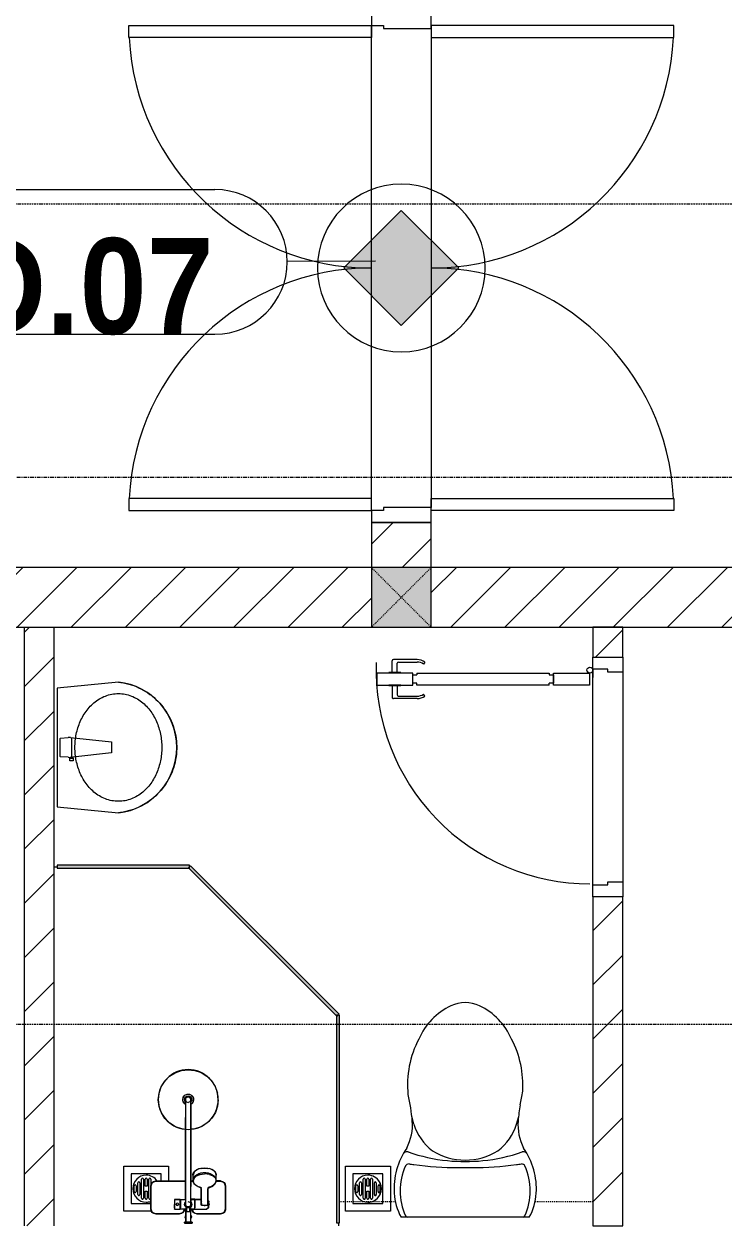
# Model space of a CAD drawing. Header units: millimetres. Extents: x 1591 to 240306, y -15958 to 82755.
# Drawn here: x 114054 to 116392, y 31337 to 35352 of the extents above; entities that cross this region are included whole.
import ezdxf

# ---------------------------------------------------------------- set-up
doc = ezdxf.new("R2010")
doc.units = ezdxf.units.MM
for name, pattern in [('Dash', [6, 3, -3]), ('Dash 1_8_', [6.35, 3.175, -3.175]), ('Dash Dot 3_16_', [7.9375, 4.7625, -1.5875, 0, -1.5875]), ('Grid Line', [22.225, 12.7, -3.175, 3.175, -3.175])]:
    doc.linetypes.add(name, pattern=pattern)
for name, color, linetype, lineweight in [('0-1', 7, 'Continuous', 5), ('A-ANNO-NOTE', 131, 'Continuous', 9), ('A-AREA', 32, 'Dash 1_8_', 9), ('A-DETL-GENF-1', 9, 'Continuous', 9), ('A-DETL-GENF-2', 1, 'Continuous', 9), ('A-DOOR-1', 254, 'Continuous', 9), ('A-DOOR-2', 9, 'Continuous', 9), ('A-DOOR-3', 1, 'Continuous', 9), ('A-DOOR-FRAM-1', 1, 'Continuous', 9), ('A-DOOR-IDEN', 31, 'Continuous', 9), ('A-FLOR-2', 9, 'Continuous', 9), ('A-GLAZ-CURT', 52, 'Continuous', 9), ('A-GLAZ-CURT-1', 254, 'Continuous', 9), ('A-GLAZ-CURT-2', 9, 'Continuous', 9), ('A-WALL', 113, 'Continuous', 9), ('A-WALL-1', 253, 'Continuous', 18), ('A-WALL-2', 9, 'Continuous', 9), ('A-WALL-3', 113, 'Continuous', 18), ('A-WALL-PATT-1', 10, 'Continuous', 9), ('A-WALL-PATT-2', 111, 'Continuous', 9), ('G-ANNO-SYMB-1', 111, 'Dash Dot 3_16_', 18), ('M-EQPM-1', 254, 'Continuous', 9), ('P-SANR-FIXT', 6, 'Continuous', 9), ('P-SANR-FIXT-1', 254, 'Continuous', 9), ('S-COLS', 52, 'Continuous', 9), ('S-COLS-5', 52, 'Continuous', 18), ('S-COLS-HDLN', 52, 'Dash', 9), ('S-GRID-1', 1, 'Grid Line', 9)]:
    doc.layers.add(name, color=color, linetype=linetype, lineweight=lineweight)
doc.styles.add('Arial_B_3', font='arialbd_0.ttf', dxfattribs={"width": 0.9, "height": 320})
pattern_1 = [(45, (0, 0), (-90.50967, 90.50967), [])]
pattern_2 = [(45, (11001.35, 0), (-90.50967, 90.50967), [])]

# ---------------------------------------------------------------- blocks, each defined once
blk = doc.blocks.new('DOOR_CW_01 CANH MO-PANEL KINH - DIG_02-800x2200-CỬA NHÔM KÍNH-V108-TKCS_MB TẦNG 3-4')
at = {"layer": 'A-DETL-GENF-1'}
for p, q in [((-347, -182), (-347, -62)), ((-347, -62), (-307, -62)), ((-307, -62), (-307, -182)), ((-307, -182), (-347, -182)), ((-347, -196), (-341, -196)), ((-347, -638), (-347, -196)), ((-341, -196), (-341, -182)), ((-341, -182), (-313, -182)), ((-313, -182), (-313, -196)), ((-307, -196), (-313, -196)), ((-307, -196), (-307, -638)), ((-392, -637), (-392, -716.5)), ((-384, -699.5), (-384, -637)), ((-383.9, -611.2), (-377.3, -615.8)), ((-347, -638), (-341, -638)), ((-341, -652), (-341, -638)), ((-307, -638), (-313, -638)), ((-313, -638), (-313, -652)), ((-270.1, -611.2), (-276.7, -615.8)), ((-270, -699.5), (-270, -637)), ((-262, -637), (-262, -716.5)), ((-307, -652), (-347, -652)), ((-347, -652), (-347, -772)), ((-313, -652), (-341, -652)), ((-307, -772), (-307, -652)), ((-349, -720.5), (-388, -720.5)), ((-349, -703.5), (-380, -703.5)), ((-349, -692.2), (-349, -731.8)), ((-347, -692.2), (-349, -692.2)), ((-347, -692.2), (-347, -731.8)), ((-307, -692.2), (-307, -731.8)), ((-307, -692.2), (-305, -692.2)), ((-305, -692.2), (-305, -731.8)), ((-305, -703.5), (-274, -703.5)), ((-305, -720.5), (-266, -720.5)), ((-349, -731.8), (-347, -731.8)), ((-305, -731.8), (-307, -731.8)), ((-347, -772), (-307, -772))]:
    blk.add_line(p, q, dxfattribs=at)
blk.add_circle((-357, -60), 10, dxfattribs=at)
for centre, radius, start, end in [((-357, -60), 714, 268, 0), ((-347, -637), 45, 145, 180), ((-347, -637), 37, 145, 180), ((-307, -637), 37, 0, 35), ((-307, -637), 45, 360, 35), ((-388, -716.5), 4, 180, 270), ((-380, -699.5), 4, 180, 270), ((-274, -699.5), 4, 270, 0), ((-266, -716.5), 4, 270, 0)]:
    blk.add_arc(centre, radius, start, end, dxfattribs=at)
at = {"layer": 'A-DOOR-2'}
for p, q in [((-400, -50), (-400, 50)), ((-400, 50), (-350, 50)), ((-350, 50), (-350, 0)), ((350, 0), (350, 50)), ((350, 50), (400, 50)), ((400, 50), (400, -50)), ((-360, 0), (-360, -50)), ((-350, 0), (-360, 0)), ((360, 0), (350, 0)), ((360, -50), (360, 0)), ((-360, -50), (-400, -50)), ((-357, -50), (-332, -50)), ((400, -50), (360, -50))]:
    blk.add_line(p, q, dxfattribs=at)
blk = doc.blocks.new('TOILET - TOILET-400871-TKCS_MB TẦNG 3-4')
at = {"layer": 'P-SANR-FIXT-1'}
for p, q in [((-171.7, 330.3), (-178.6, 355.5)), ((171.7, 330.3), (178.6, 355.5)), ((214.2, 19), (-214.2, 19)), ((194, 19.9), (-194, 19.9))]:
    blk.add_line(p, q, dxfattribs=at)
for centre, radius, start, end in [((45.1, 528.6), 217.6, 115.2282, 156.7784), ((0, 624.4), 111.7, 64.7718, 115.2282), ((-45.1, 528.6), 217.6, 23.2216, 64.7718), ((137.1, 461.2), 329.8, 152.3122, 185.6513), ((-137.1, 461.2), 329.8, 356.3165, 27.6878), ((-719.2, 297.5), 544.3, 4.5441, 13.9464), ((-1948.3, 805.1), 2171.2, 349.1051, 350.319), ((719.2, 297.5), 544.3, 169.7121, 175.4559), ((-343.5, 327.4), 167.3, 332.62, 4.5441), ((-0.4, 384), 179.5, 197.4036, 232.5964), ((0.4, 384), 179.5, 307.4036, 342.5964), ((343.5, 327.4), 167.3, 175.4559, 207.38), ((-4, 115.7), 233.6, 144.7853, 164.7039), ((0, 416), 206.1, 237.9268, 270), ((0, 416), 206.1, 270, 302.0732), ((4, 115.7), 233.6, 15.2961, 35.2147), ((-195, 224.1), 13.8, 71.0073, 129.3276), ((0.6, 792.1), 586.9, 251.0073, 264.1678), ((0, 786.7), 581.5, 264.1678, 275.8322), ((-0.6, 792.1), 586.9, 275.8322, 288.9927), ((195, 224.1), 13.8, 50.6724, 108.9927), ((1.9, 114.1), 239.7, 164.7039, 183.5487), ((-9.8, 107.2), 207.3, 156.2862, 203.7138), ((-189.1, 185.5), 11.7, 82.4212, 154.5895), ((178.9, 2951.3), 2778.4, 262.4212, 262.7649), ((-14.3, 1400.4), 1215.6, 262.593, 269.6026), ((0, 3462.8), 3278, 269.6026, 270.3974), ((14.3, 1400.4), 1215.6, 270.3974, 277.407), ((-178.9, 2951.3), 2778.4, 277.2351, 277.5788), ((189.1, 185.5), 11.7, 25.4105, 97.5788), ((9.8, 107.2), 207.3, 336.2862, 23.7138), ((-1.9, 114.1), 239.7, 356.4513, 15.2961), ((-46.1, 111.1), 191.6, 183.5487, 208.7191), ((46.1, 111.1), 191.6, 331.2809, 356.4513), ((-193.7, 26.4), 6.48, 203.7138, 267.6832), ((193.7, 26.4), 6.48, 272.3168, 336.2862)]:
    blk.add_arc(centre, radius, start, end, dxfattribs=at)
blk = doc.blocks.new('bonruatreo - Chậu rửa-V112-TKCS_MB TẦNG 3-4')
at = {"layer": 'P-SANR-FIXT-1'}
for p, q in [((198.4, 0), (-198.4, 0)), ((165, 0), (-165, 0)), ((218.6, -205), (198.4, 0)), ((-198.4, 0), (-218.6, -205)), ((-33, -37.3), (-31.4, -12.2)), ((-30.2, -11), (30.2, -11)), ((31.4, -12.2), (33, -37.3)), ((-44.7, -42.8), (-35.6, -42.8)), ((-44.7, -54.2), (-44.7, -42.8)), ((-35.6, -54.2), (-44.7, -54.2)), ((-35.6, -42.8), (-35.6, -44.2)), ((-35.6, -44.2), (-33.1, -44.2)), ((-35.6, -44.2), (-35.6, -52.9)), ((-35.6, -52.9), (-35.6, -54.2)), ((-32.2, -52.9), (-35.6, -52.9)), ((-32.2, -52.9), (-33.1, -44.2)), ((32.7, -48.5), (-32.7, -48.5)), ((-18.5, -182.5), (-32.2, -52.9)), ((33, -45.4), (18.5, -182.5)), ((18.5, -182.5), (-18.5, -182.5))]:
    blk.add_line(p, q, dxfattribs=at)
at = {"layer": 'P-SANR-FIXT-1', "flags": 128}
blk.add_lwpolyline([(218.6, -205), (217.4, -213.7), (215.9, -222.4), (214, -231), (211.8, -239.5), (209.3, -247.9), (206.4, -256.2), (203.2, -264.4), (199.6, -272.5), (195.8, -280.4), (191.6, -288.1), (187.1, -295.7), (182.3, -303.1), (177.3, -310.3), (171.9, -317.3), (166.3, -324.1), (160.4, -330.6), (154.2, -336.9), (147.8, -342.9), (141.2, -348.7), (134.3, -354.2), (127.3, -359.4), (120, -364.4), (112.5, -369), (104.9, -373.4), (97.1, -377.4), (89.1, -381.2), (81, -384.6), (72.7, -387.6), (64.4, -390.4), (55.9, -392.8), (47.3, -394.8), (38.7, -396.6), (30, -397.9), (21.3, -399), (12.5, -399.6), (3.7, -400), (-5.1, -399.9), (-13.9, -399.6), (-22.6, -398.8), (-31.4, -397.8), (-40.1, -396.3), (-48.7, -394.5), (-57.2, -392.4), (-65.7, -390), (-74, -387.2), (-82.2, -384.1), (-90.3, -380.6), (-98.3, -376.8), (-106.1, -372.7), (-113.7, -368.3), (-121.1, -363.6), (-128.4, -358.7), (-135.4, -353.4), (-142.2, -347.8), (-148.8, -342), (-155.2, -335.9), (-161.3, -329.6), (-167.2, -323), (-172.8, -316.2), (-178.1, -309.2), (-183.1, -302), (-187.8, -294.6), (-192.2, -287), (-196.4, -279.2), (-200.2, -271.3), (-203.7, -263.2), (-206.8, -255), (-209.7, -246.6), (-212.2, -238.2), (-214.3, -229.7), (-216.1, -221.1), (-217.6, -212.4), (-218.6, -205)], dxfattribs=at)
at = {"layer": 'P-SANR-FIXT-1'}
for centre, radius, start, end in [((5.5, -41.4), 38.7, 173.966, 184.1457), ((-30.1, -12.3), 1.3, 91.2278, 176.4003), ((30.1, -12.3), 1.3, 3.5997, 88.7722), ((-5.5, -41.4), 38.7, 353.966, 6.034), ((0, -180), 220, 186.525, 353.475)]:
    blk.add_arc(centre, radius, start, end, dxfattribs=at)
for points in [[(-180, -205), (-180, -197.6), (-178.6, -182.7), (-172.4, -161.2), (-162.5, -141.1), (-149.4, -123), (-133.8, -107), (-116.1, -93.4), (-96.9, -82.1), (-76.5, -73.2), (-55.2, -66.5), (-33.3, -62.1), (-11.2, -59.9), (11.1, -59.9), (33.3, -62.1), (55.2, -66.5), (76.5, -73.2), (96.9, -82.1), (116.1, -93.4), (133.8, -107.1), (149.5, -123), (162.5, -141.2), (172.4, -161.2), (178.6, -182.7), (180, -197.6), (180, -205)], [(180, -205), (180, -212.4), (178.6, -227.3), (172.4, -248.8), (162.5, -268.8), (149.5, -287), (133.8, -302.9), (116.1, -316.6), (96.9, -327.9), (76.5, -336.8), (55.2, -343.5), (33.3, -347.9), (11.1, -350.1), (-11.2, -350.1), (-33.3, -347.9), (-55.2, -343.5), (-76.5, -336.8), (-96.9, -327.9), (-116.1, -316.6), (-133.8, -303), (-149.4, -287), (-162.5, -268.9), (-172.4, -248.8), (-178.6, -227.3), (-180, -212.4), (-180, -205)]]:
    blk.add_open_spline(points, degree=3, dxfattribs=at)
blk = doc.blocks.new('93925000_0001 - 93925000_top_dwg_93925000_T-348115-TKCS_MB TẦNG 3-4')
at = {"layer": 'P-SANR-FIXT'}
for p, q in [((-29.3, -30.4), (-108, -30.4)), ((29.3, -30.4), (108, -30.4)), ((-125, -47.4), (-125, -123.4)), ((-46.3, -78.4), (-46.3, -46.7)), ((-27.2, -47.1), (-26.1, -47.1)), ((-27.2, -77.9), (-26.1, -77.9)), ((-9, -412.5), (-9, -62.5)), ((9, -62.5), (9, -412.5)), ((21.5, -45.9), (60.6, -46.7)), ((43, -78.7), (21.5, -79.2)), ((43, -64.7), (43, -117.7)), ((65.8, -117.7), (65.8, -64.7)), ((125, -47.4), (125, -123.4)), ((42.7, -117.9), (42.7, -117.9)), ((43.2, -117.6), (43.2, -117.5)), ((65.6, -117.5), (65.6, -117.6)), ((66.1, -117.9), (66.1, -117.9)), ((-108, -140.4), (-9, -140.4)), ((9, -140.4), (16.1, -140.4)), ((15.4, -159.1), (15.8, -143.3)), ((108, -140.4), (92.7, -140.4)), ((93, -143.3), (93.4, -159.1))]:
    blk.add_line(p, q, dxfattribs=at)
at = {"layer": 'P-SANR-FIXT', "flags": 128}
for points in [[(-45.8, -46.1), (-27.2, -46.1), (-27.2, -78.9), (-45.8, -78.9)], [(-26.1, -46), (-26.1, -78.9), (-9, -79)], [(21.5, -47.4), (21.5, -79.1), (9, -79)]]:
    blk.add_lwpolyline(points, dxfattribs=at)
at = {"layer": 'P-SANR-FIXT'}
for centre, radius in [((-36.5, -62.5), 3.95), ((0, -412.5), 100)]:
    blk.add_circle(centre, radius, dxfattribs=at)
for centre, radius, start, end in [((-108, -47.4), 17, 90, 180), ((-29.3, -47.4), 17, 4.7626, 90), ((29.3, -47.4), 17, 90, 175.2374), ((108, -47.4), 17, 360, 90), ((-45.8, -46.6), 0.5, 90, 180), ((-45.8, -78.4), 0.5, 180, 270), ((0, -62.5), 12, 318.5904, 221.4096), ((0, -62.5), 9, 90, 180.0008), ((0, -62.5), 9, 360, 90), ((45.7, -61.8), 2.59, 155.1929, 175.7071), ((45.9, -61.8), 2.75, 130.8294, 155.1929), ((46.1, -62.1), 3.08, 110.5459, 130.8294), ((54.4, -334.8), 275.9, 88.2683, 91.7343), ((59.7, -57.1), 10.5, 38.6491, 85.492), ((-11.1, -67.1), 76.9, 1.7693, 4.1075), ((65.2, -72.4), 3.46, 323.2522, 79.3541), ((51.7, -159.9), 42.8, 109.7779, 113.2977), ((52.5, -162.2), 45.2, 106.1472, 109.7766), ((53.2, -164.5), 47.7, 103.9355, 106.1665), ((39.1, -108.2), 10.4, 284.3956, 285.5116), ((40.8, -114.2), 4.19, 285.5116, 289.9665), ((40.2, -112.5), 6, 289.9665, 292.7061), ((41.4, -115.3), 2.96, 292.7061, 296.5405), ((41.3, -115.1), 3.16, 296.9591, 300.8286), ((41.8, -115.8), 2.26, 300.8286, 305.287), ((42.1, -116.4), 1.64, 305.287, 309.9326), ((42.6, -116.9), 0.906, 309.9326, 315.24), ((66.5, -116.6), 1.39, 229.6335, 235.1234), ((66.3, -116.8), 1.08, 225.1702, 229.6335), ((67.3, -115.4), 2.79, 235.1234, 238.7439), ((67.2, -115.6), 2.6, 238.7439, 243.4573), ((67.8, -114.4), 3.89, 243.9189, 246.8313), ((68.1, -113.8), 4.52, 246.843, 250.4792), ((68.3, -113.2), 5.24, 250.478, 254.0406), ((68.5, -112.7), 5.75, 254.0357, 256.0561), ((55.4, -165.2), 48.4, 73.8659, 76.0481), ((56.2, -162.4), 45.5, 70.241, 73.86), ((57.4, -159.2), 42.1, 66.6693, 70.2637), ((-108, -123.4), 17, 180, 270), ((32.7, -159), 17.3, 181.3198, 222.2619), ((32.6, -143.6), 16.9, 172.414, 179.1297), ((33.7, -143.7), 17.9, 164.9525, 172.4168), ((35.2, -144.2), 19.5, 157.9614, 164.9563), ((37.1, -144.9), 21.6, 151.4775, 157.9654), ((39.3, -146.1), 24, 145.4892, 151.4815), ((41.5, -147.6), 26.8, 139.9517, 145.4927), ((43.6, -149.4), 29.5, 134.7867, 139.9744), ((46.2, -152), 33.2, 130.0223, 134.7808), ((47.7, -153.8), 35.5, 125.4414, 130.0144), ((49.9, -156.8), 39.2, 121.1773, 125.4365), ((50.6, -157.9), 40.5, 119.697, 121.1761), ((51, -158.7), 41.5, 117.0276, 119.7085), ((52.2, -161.1), 44.1, 113.3199, 117.0258), ((56.5, -161.3), 44.3, 62.9815, 66.6728), ((58, -158.4), 41.1, 60.2783, 62.9855), ((57.7, -158.9), 41.7, 58.8444, 60.2824), ((59.2, -156.4), 38.7, 54.5377, 58.8482), ((60.9, -154), 35.8, 50.0034, 54.5405), ((62.8, -151.7), 32.8, 45.1921, 50.0042), ((65, -149.6), 29.8, 40.0487, 45.1896), ((87.6, -128.4), 1.5, 180, 187.5386), ((87.6, -128.4), 1.5, 258.6057, 270), ((67.2, -147.7), 26.8, 34.5125, 40.0422), ((76, -159), 17.4, 317.3098, 358.6393), ((69.4, -146.2), 24.2, 28.5363, 34.4919), ((73.8, -143.9), 19.2, 21.6374, 28.9183), ((71.2, -145), 22.1, 15.4436, 21.6374), ((76.8, -143.4), 16.2, 7.1859, 15.4436), ((73.9, -143.8), 19.1, 1.2699, 7.1859), ((108, -123.4), 17, 270, 360), ((54.2, -123), 60.6, 259.1395, 270.1494), ((54.2, -119.5), 64.1, 270.1494, 280.3637), ((0, -412.5), 18, 120.2491, 59.7509), ((0, -412.5), 12.2, 137.7946, 42.2054), ((0, -412.5), 9, 180, 0)]:
    blk.add_arc(centre, radius, start, end, dxfattribs=at)
for points, degree in [([(-12.9, 0), (-12.9, -1.5), (-12.9, -3)], 2), ([(12.9, 0), (0, 0), (-12.8, 0)], 2), ([(12.8, 0), (12.9, 0), (12.9, 0)], 2), ([(12.9, 0), (12.9, -1.5), (12.9, -3)], 2), ([(-12.9, -3), (0, -3), (12.8, -3)], 2), ([(-12.8, -3), (-12.9, -3), (-12.9, -3)], 2), ([(-8.5, -3.8), (-8.5, -20.9), (-8.5, -38)], 2), ([(-8.5, -38), (0, -38), (8.5, -38)], 2), ([(-5, -38), (-5, -44.8), (-5, -51.6)], 2), ([(5, -38), (5, -44.8), (5, -51.6)], 2), ([(8.5, -3.8), (8.5, -20.9), (8.5, -38)], 2), ([(-5, -46), (-15.5, -46), (-26.1, -46)], 2), ([(5, -46), (13.3, -46), (21.5, -46)], 2), ([(43.2, -61.6), (43.1, -62.2), (43.3, -62.8), (43, -63.5), (43, -64.1), (43, -64.7)], 5), ([(46.1, -59), (45.8, -59), (45.6, -59), (45.4, -59.1), (45.2, -59.1), (45, -59.2)], 5), ([(65.6, -61.6), (65.6, -60.8), (65.5, -60), (64.3, -59), (63.5, -59), (62.7, -59)], 5), ([(42.8, -182.5), (33, -180.6), (24.7, -176.4), (19.9, -170.7)], 3), ([(88.8, -170.8), (83.9, -176.5), (75.6, -180.7), (65.8, -182.5)], 3)]:
    blk.add_open_spline(points, degree=degree, dxfattribs=at)
for points, weights in [([(-9.3, -3), (-8.5, -3), (-8.5, -3.8)], [1, 0.707106775639, 1]), ([(9.3, -3), (8.5, -3), (8.5, -3.8)], [1, 0.707106765177, 1]), ([(21.5, -45.9), (21.5, -45.7), (21.5, -47.4)], [0.874147445041, 0.908470869121, 1]), ([(67.9, -74.4), (66.9, -75.7), (65.8, -76.4)], [1, 0.991614392871, 1]), ([(54.4, -167.3), (15.8, -167.3), (15.8, -143.6)], [1, 0.707106781187, 1]), ([(93, -143.6), (93, -167.3), (54.4, -167.3)], [1, 0.707106781187, 1])]:
    blk.add_rational_spline(points, weights, degree=2, dxfattribs=at)
blk.add_open_spline([(68, -50.6), (68.4, -51.1), (68.6, -51.7), (68.7, -53.5), (68.2, -54.7), (66.1, -57), (64.6, -58.1), (62.7, -59)], degree=3, knots=[0.3623591, 0.3623591, 0.3623591, 0.3623591, 0.4991435, 0.4991435, 0.7494159, 0.7494159, 0.9564651, 0.9564651, 0.9564651, 0.9564651], dxfattribs=at)
blk = doc.blocks.new('93925000_0001 - 93925000_top_dwg-348114-TKCS_MB TẦNG 3-4')
blk.add_blockref('93925000_0001 - 93925000_top_dwg_93925000_T-348115-TKCS_MB TẦNG 3-4', (0, 0))
blk = doc.blocks.new('93925000_0001 - 93925000_3D_low_dwg-V140-TKCS_MB TẦNG 3-4')
at = {"layer": 'P-SANR-FIXT'}
for p, q in [((-13, 0.4), (-12.1, 0.4)), ((-13, 0.4), (-11.6, 0.4)), ((-13, 0.4), (-12.1, 0.4)), ((-13, 0.4), (-11.6, 0.4)), ((-13, -2.4), (-13, 0.4)), ((-13, -2.4), (-13, 0.4)), ((-12.1, 0.4), (-9.1, 0.4)), ((-12.1, 0.4), (-9.1, 0.4)), ((-8, 0.4), (-11.6, 0.4)), ((-8, 0.4), (-11.6, 0.4)), ((-9.1, 0.4), (-5, 0.4)), ((-5, 0.4), (-8, 0.4)), ((-5, 0.4), (0, 0.4)), ((0, 0.4), (5.1, 0.4)), ((5.1, 0.4), (9, 0.4)), ((8.2, 0.4), (5.1, 0.4)), ((11.6, 0.4), (8.2, 0.4)), ((11.6, 0.4), (8.2, 0.4)), ((9, 0.4), (12, 0.4)), ((9, 0.4), (12, 0.4)), ((13, 0.4), (11.6, 0.4)), ((13, 0.4), (11.6, 0.4)), ((12, 0.4), (13, 0.4)), ((12, 0.4), (13, 0.4)), ((13, -2.4), (13, 0.4)), ((13, -2.4), (13, 0.4)), ((-125, -47), (-120, -35)), ((-120, -35), (-125, -47)), ((-120, -35), (-108, -30)), ((-108, -30), (-120, -35)), ((-108, -30), (-29.2, -30)), ((-29.2, -30), (-108, -30)), ((-29.2, -30), (-17.2, -35)), ((-17.2, -35), (-29.2, -30)), ((-17.2, -35), (-12.8, -45.6)), ((-12.8, -45.6), (-17.2, -35)), ((-12.1, -2.4), (-13, -2.4)), ((-13, -2.4), (-11.6, -2.4)), ((-12.1, -2.4), (-13, -2.4)), ((-13, -2.4), (-11.6, -2.4)), ((-9.1, -2.4), (-12.1, -2.4)), ((-9.1, -2.4), (-12.1, -2.4)), ((-11.6, -2.4), (-8.5, -2.4)), ((-11.6, -2.4), (-8.9, -2.4)), ((-11.1, -20.1), (-8.9, -14.6)), ((-8.9, -25.2), (-11.1, -20.1)), ((-5, -2.4), (-9.1, -2.4)), ((-8.9, -45.6), (-8.9, -2.4)), ((-6.1, -2.4), (-8.5, -2.4)), ((-8.5, -53.6), (-8.5, -2.4)), ((0, -2.4), (-5, -2.4)), ((5.1, -2.4), (0, -2.4)), ((5.1, -2.4), (9, -2.4)), ((6.1, -2.4), (8.5, -2.4)), ((11.6, -2.4), (8.5, -2.4)), ((8.5, -2.4), (8.5, -53.6)), ((8.9, -2.4), (8.9, -45.6)), ((11.6, -2.4), (8.9, -2.4)), ((11.1, -20.1), (8.9, -15)), ((8.9, -25.6), (11.1, -20.1)), ((9, -2.4), (12, -2.4)), ((9, -2.4), (12, -2.4)), ((13, -2.4), (11.6, -2.4)), ((13, -2.4), (11.6, -2.4)), ((12, -2.4), (13, -2.4)), ((12, -2.4), (13, -2.4)), ((17.2, -35), (12.8, -45.6)), ((12.8, -45.6), (17.2, -35)), ((17.2, -35), (29.2, -30)), ((17.2, -35), (29.2, -30)), ((29.2, -30), (108, -30)), ((108, -30), (29.2, -30)), ((108, -30), (120, -35)), ((120, -35), (108, -30)), ((120, -35), (125, -47)), ((125, -47), (120, -35)), ((-125, -123), (-125, -47)), ((-125, -47), (-125, -123)), ((-46.3, -45.7), (-27.2, -45.6)), ((-46.3, -46.9), (-46.3, -45.7)), ((-46.3, -45.7), (-46.3, -46.9)), ((-46.3, -50.5), (-46.3, -46.9)), ((-46.3, -50.5), (-46.3, -56.1)), ((-46.3, -56.1), (-46.3, -62.1)), ((-46.3, -68.1), (-46.3, -62.1)), ((-46.3, -73.7), (-46.3, -68.1)), ((-46.3, -77.3), (-46.3, -73.7)), ((-46.3, -78.5), (-46.3, -77.3)), ((-46.3, -78.5), (-46.3, -77.3)), ((-46.3, -78.5), (-27.2, -78.6)), ((-40.5, -62.1), (-39.4, -59.4)), ((-40.5, -62.1), (-39.3, -64.9)), ((-36.6, -58.1), (-39.4, -59.4)), ((-36.5, -66.1), (-39.3, -64.9)), ((-36.6, -58.1), (-33.6, -59.3)), ((-33.6, -64.8), (-36.5, -66.1)), ((-33.6, -59.3), (-32.5, -62.1)), ((-33.6, -64.8), (-32.5, -62.1)), ((-27.2, -46.8), (-27.2, -45.6)), ((-27.2, -46.8), (-27.2, -50.4)), ((-27.2, -56), (-27.2, -50.4)), ((-27.2, -62.1), (-27.2, -56)), ((-27.2, -68.2), (-27.2, -62.1)), ((-27.2, -73.8), (-27.2, -68.2)), ((-27.2, -77.4), (-27.2, -73.8)), ((-27.2, -78.6), (-27.2, -77.4)), ((-26.1, -46.8), (-26.1, -45.6)), ((-8.5, -45.6), (-26.1, -45.6)), ((-26.1, -46.8), (-26.1, -50.4)), ((-26.1, -56), (-26.1, -50.4)), ((-26.1, -62.1), (-26.1, -56)), ((-26.1, -68.2), (-26.1, -62.1)), ((-26.1, -73.8), (-26.1, -68.2)), ((-26.1, -77.4), (-26.1, -73.8)), ((-26.1, -78.6), (-26.1, -77.4)), ((-26.1, -78.6), (-9, -78.6)), ((-11.1, -57.5), (-12, -62.1)), ((-11.2, -57.7), (-12, -62.1)), ((-12, -62.1), (-11.2, -66.5)), ((-12, -62.1), (-11.2, -66.5)), ((-8.5, -53.6), (-11.2, -57.7)), ((-8.5, -53.6), (-11.2, -57.7)), ((-11.1, -57.5), (-11.2, -57.7)), ((-11.1, -66.7), (-11.2, -66.5)), ((-11.2, -66.5), (-9, -69.8)), ((-11.1, -66.7), (-9, -69.9)), ((-5.4, -54.9), (-9, -62.1)), ((-9, -62.1), (-9, -66.3)), ((-9, -79.5), (-9, -66.3)), ((-9, -79.5), (-9, -94.5)), ((-4.4, -50.9), (-8.5, -53.6)), ((-4.4, -50.9), (-8.5, -53.6)), ((0, -53.1), (-5.4, -54.9)), ((-4.6, -51), (-4.4, -50.9)), ((0, -50.1), (-4.4, -50.9)), ((4.4, -50.9), (0, -50.1)), ((2.5, -54.1), (0, -53.1)), ((6.4, -68.5), (0, -71.1)), ((4.4, -50.9), (4.6, -51)), ((4.4, -50.9), (8.5, -53.6)), ((4.4, -50.9), (8.5, -53.6)), ((9, -62.1), (6.4, -55.7)), ((9, -62.1), (7.9, -59.4)), ((21.5, -45.6), (8.5, -45.6)), ((11.1, -57.5), (8.5, -53.6)), ((11.2, -57.7), (8.5, -53.6)), ((11.2, -57.7), (8.5, -53.6)), ((9, -62.1), (9, -66.5)), ((9, -79.6), (9, -66.5)), ((9, -69.8), (11.2, -66.5)), ((9, -69.8), (11.2, -66.5)), ((9, -69.8), (11.1, -66.7)), ((9, -78.6), (21.5, -78.6)), ((9, -79.6), (9, -94.6)), ((11.1, -57.5), (11.2, -57.7)), ((11.1, -66.7), (12, -62.1)), ((11.1, -66.7), (11.2, -66.5)), ((12, -62.1), (11.2, -57.7)), ((12, -62.1), (11.2, -57.7)), ((11.2, -66.5), (12, -62.1)), ((21.5, -45.6), (60.6, -46.1)), ((21.5, -46.8), (21.5, -45.6)), ((21.5, -46.8), (21.5, -50.4)), ((21.5, -56), (21.5, -50.4)), ((21.5, -62.1), (21.5, -56)), ((21.5, -68.2), (21.5, -62.1)), ((21.5, -73.8), (21.5, -68.2)), ((21.5, -77.4), (21.5, -73.8)), ((21.5, -78.6), (21.5, -77.4)), ((21.5, -78.6), (44.3, -78.3)), ((43.3, -68.3), (43.8, -62.2)), ((43.3, -68.3), (44.3, -66.3)), ((44.3, -70.3), (43.3, -68.3)), ((44.3, -58.6), (44.2, -112.9)), ((65.4, -58.6), (44.3, -58.6)), ((52.7, -58.6), (54.8, -57.9)), ((54.8, -57.9), (56.9, -58.6)), ((60.6, -46.1), (66.7, -50.3)), ((65.4, -58.6), (65.4, -112.9)), ((66.3, -68.3), (65.4, -66.3)), ((65.4, -70.2), (66.3, -68.3)), ((66.3, -68.3), (65.5, -58.6)), ((65.6, -74.6), (66.7, -73.9)), ((66.7, -50.3), (69.5, -62.1)), ((66.7, -73.9), (69.5, -62.1)), ((125, -47), (125, -123)), ((125, -123), (125, -47)), ((-9, -94.5), (-9, -122.1)), ((9, -94.6), (9, -122.1)), ((42.7, -116.4), (27.2, -123.6)), ((44.2, -112.9), (42.7, -116.4)), ((65.4, -112.9), (67, -116.4)), ((67, -116.4), (82.2, -123.4)), ((-120, -135), (-125, -123)), ((-125, -123), (-120, -135)), ((-108, -140), (-120, -135)), ((-120, -135), (-108, -140)), ((-8.8, -140), (-108, -140)), ((-108, -140), (-8.8, -140)), ((-9, -122.1), (-9, -352.1)), ((16.1, -140), (8.8, -140)), ((8.8, -140), (16.1, -140)), ((9, -352.1), (9, -122.1)), ((16, -140.4), (19, -131.1)), ((16, -140.4), (16, -160.1)), ((19.3, -150.1), (16, -140.4)), ((16, -160.1), (18.8, -169)), ((19.3, -169.7), (16, -160.1)), ((27.2, -123.6), (19, -131.1)), ((27.5, -157.3), (19.3, -150.1)), ((27.5, -157.3), (39.8, -162.4)), ((70.6, -162.2), (82.5, -157.2)), ((82.2, -123.4), (90.4, -130.7)), ((90.7, -149.6), (82.5, -157.2)), ((90.4, -130.7), (93.7, -140.4)), ((90.7, -149.6), (93.7, -140.4)), ((93.7, -160.1), (90.7, -169.3)), ((108, -140), (93.6, -140)), ((93.6, -140), (108, -140)), ((93.7, -140.4), (93.7, -160.1)), ((108, -140), (120, -135)), ((108, -140), (120, -135)), ((125, -123), (120, -135)), ((120, -135), (125, -123)), ((25.5, -175.3), (19.3, -169.7)), ((39.8, -182), (27.5, -177)), ((39.6, -182), (54.8, -183.9)), ((39.8, -162.4), (54.8, -164.2)), ((39.8, -182), (54.8, -183.9)), ((70.6, -162.2), (54.8, -164.2)), ((54.8, -183.9), (68.5, -182.1)), ((54.8, -183.9), (69.3, -182.2)), ((82.5, -176.8), (70.6, -181.9)), ((82.2, -177), (79.6, -178.1)), ((90.7, -169.3), (82.5, -176.8)), ((90.6, -169.4), (88.2, -171.6)), ((-21.4, -314.2), (-42.5, -321.4)), ((-9, -312.8), (-21.4, -314.2)), ((22.5, -314.4), (9, -312.9)), ((43, -321.6), (22.5, -314.4)), ((-77.7, -348.9), (-89.8, -367.9)), ((-61.8, -333.3), (-77.7, -348.9)), ((-42.5, -321.4), (-61.8, -333.3)), ((-9, -374.4), (-9, -352.1)), ((9, -374.3), (9, -352.1)), ((61.9, -333.3), (43, -321.6)), ((78.8, -350.3), (61.9, -333.3)), ((90.5, -369.3), (78.8, -350.3)), ((-97.3, -388.9), (-100, -411.9)), ((-89.8, -367.9), (-97.3, -388.9)), ((-11.8, -397.7), (-16.7, -404)), ((-9, -396.3), (-11.8, -397.7)), ((-9, -394.7), (-9, -374.4)), ((-9, -394.7), (-9, -407.6)), ((9, -394.5), (9, -374.3)), ((9, -394.5), (9, -407.4)), ((11.7, -397.6), (9, -396.3)), ((11.7, -397.6), (16.7, -403.7)), ((11.7, -397.6), (16.7, -403.7)), ((97.6, -390.1), (90.5, -369.3)), ((100, -411.9), (97.6, -390.1)), ((-100, -411.9), (-97.6, -433.8)), ((-97.6, -433.8), (-90.5, -454.4)), ((-16.7, -404), (-18.5, -411.9)), ((-18.5, -411.9), (-18.5, -411.9)), ((-18.5, -411.9), (-16.5, -420.1)), ((-16.5, -420.1), (-11.3, -426.5)), ((-12, -411.9), (-9, -404.4)), ((-8.3, -420.6), (-12, -411.9)), ((-11.3, -426.5), (-3.9, -430)), ((-5.4, -404.7), (-9, -411.9)), ((-9, -407.6), (-9, -411.9)), ((-9, -411.9), (-9, -411.9)), ((0, -423.9), (-8.3, -420.6)), ((-5.4, -404.7), (-6.3, -405.5)), ((-5.4, -419.1), (-6.2, -418.4)), ((-5.4, -404.7), (0, -402.9)), ((0, -420.9), (-5.4, -419.1)), ((0, -420.9), (-5.4, -419.1)), ((-3.9, -430), (4.1, -429.9)), ((5.4, -404.7), (0, -402.9)), ((5.4, -419.1), (0, -420.9)), ((5.4, -419.1), (0, -420.9)), ((8.7, -420.2), (0, -423.9)), ((4.1, -429.9), (11.7, -426.2)), ((9, -411.9), (5.4, -404.7)), ((5.4, -404.7), (6.2, -405.4)), ((5.4, -419.1), (9, -411.6)), ((5.4, -419.1), (9, -411.9)), ((6.2, -418.4), (5.4, -419.1)), ((8.7, -420.2), (12, -411.9)), ((12, -411.9), (9, -404.9)), ((9, -411.9), (9, -407.4)), ((9, -411.6), (9, -411.9)), ((16.5, -420.1), (11.7, -426.2)), ((18.5, -411.9), (16.5, -420.1)), ((16.7, -403.7), (18.5, -411.9)), ((16.7, -403.7), (18.5, -411.9)), ((18.5, -411.9), (18.5, -411.9)), ((89.8, -455.8), (97.5, -433.9)), ((100, -411.9), (97.5, -433.9)), ((-90.5, -454.4), (-78.4, -473.9)), ((-78.4, -473.9), (-62.2, -490.2)), ((61.9, -490.4), (78, -474.5)), ((78, -474.5), (89.8, -455.8)), ((-62.2, -490.2), (-43.5, -501.9)), ((-43.5, -501.9), (-22.2, -509.4)), ((-22.2, -509.4), (-0.1, -511.9)), ((-0.1, -511.9), (22.1, -509.4)), ((22.1, -509.4), (42.9, -502.2)), ((42.9, -502.2), (61.9, -490.4))]:
    blk.add_line(p, q, dxfattribs=at)
blk = doc.blocks.new('93925000_0001 - FMM 93925000-V141-TKCS_MB TẦNG 3-4')
at = {"extrusion": (0, 0, -1), "zscale": -1, "rotation": 180}
for name in ['93925000_0001 - 93925000_top_dwg-348114-TKCS_MB TẦNG 3-4', '93925000_0001 - 93925000_3D_low_dwg-V140-TKCS_MB TẦNG 3-4']:
    blk.add_blockref(name, (0, 0), dxfattribs=at)
blk = doc.blocks.new('THU NUOC - THU NUOC-V145-TKCS_MB TẦNG 3-4')
at = {"layer": 'M-EQPM-1'}
for p, q in [((-66.3, -70.6), (-66.3, 79.4)), ((-66.3, 79.4), (-16.7, 79.4)), ((-16.7, 54.4), (-41.3, 54.4)), ((-41.3, 54.4), (-41.3, -45.6)), ((-23.3, 19.6), (40.9, 19.6)), ((40.9, 13.6), (-23.3, 13.6)), ((-23.3, 7.2), (0.7, 7.2)), ((0.7, 1.2), (-23.3, 1.2)), ((0.7, 7.2), (0.7, 1.2)), ((16.7, 1.2), (16.7, 7.2)), ((16.7, 7.2), (40.9, 7.2)), ((40.9, 1.2), (16.7, 1.2)), ((58.7, -45.6), (58.7, 19.9)), ((83.7, 22.9), (83.7, -70.6)), ((-23.3, -4.8), (40.9, -4.8)), ((40.9, -10.8), (-23.3, -10.8)), ((-11, -17.3), (28.5, -17.3)), ((28.5, -23.3), (-11, -23.3)), ((-1.1, -29.6), (18.5, -29.6)), ((18.5, -35.6), (-1.1, -35.6)), ((83.7, -70.6), (-66.3, -70.6)), ((-41.3, -45.6), (58.7, -45.6))]:
    blk.add_line(p, q, dxfattribs=at)
for centre, radius, start, end in [((8.7, 4.4), 45, 124.7193, 180), ((8.7, 4.4), 45, 124.7193, 180), ((8.7, 4.4), 45, 180, 0), ((8.7, 4.4), 45, 180, 360), ((-23.3, 16.6), 3, 90, 270), ((-23.3, 4.2), 3, 90, 270), ((-11, 29.1), 3, 165, 240), ((40.9, 16.6), 3, 270, 90), ((40.9, 4.2), 3, 270, 90), ((8.7, 4.4), 45, 0, 20.2407), ((8.7, 4.4), 45, 360, 20.2407), ((-23.3, -7.8), 3, 90, 270), ((-11, -20.3), 3, 90, 270), ((-1.1, -32.6), 3, 90, 270), ((18.5, -32.6), 3, 270, 90), ((28.5, -20.3), 3, 270, 90), ((40.9, -7.8), 3, 270, 90)]:
    blk.add_arc(centre, radius, start, end, dxfattribs=at)
blk = doc.blocks.new('THU NUOC - THU NUOC-455054-TKCS_MB TẦNG 3-4')
at = {"layer": 'M-EQPM-1'}
for p, q in [((-66.3, -70.6), (-66.3, 79.4)), ((-66.3, 79.4), (83.7, 79.4)), ((58.7, 54.4), (-41.3, 54.4)), ((-41.3, 54.4), (-41.3, -45.6)), ((-1.1, 44.5), (18.5, 44.5)), ((58.7, -45.6), (58.7, 54.4)), ((83.7, 79.4), (83.7, -70.6)), ((-23.3, 19.6), (40.9, 19.6)), ((40.9, 13.6), (-23.3, 13.6)), ((-23.3, 7.2), (0.7, 7.2)), ((0.7, 1.2), (-23.3, 1.2)), ((-11, 32.1), (28.5, 32.1)), ((28.5, 26.1), (-11, 26.1)), ((18.5, 38.5), (-1.1, 38.5)), ((0.7, 7.2), (0.7, 1.2)), ((16.7, 1.2), (16.7, 7.2)), ((16.7, 7.2), (40.9, 7.2)), ((40.9, 1.2), (16.7, 1.2)), ((-23.3, -4.8), (40.9, -4.8)), ((40.9, -10.8), (-23.3, -10.8)), ((-11, -17.3), (28.5, -17.3)), ((28.5, -23.3), (-11, -23.3)), ((-1.1, -29.6), (18.5, -29.6)), ((18.5, -35.6), (-1.1, -35.6)), ((83.7, -70.6), (-66.3, -70.6)), ((-41.3, -45.6), (58.7, -45.6))]:
    blk.add_line(p, q, dxfattribs=at)
for centre, radius, start, end in [((8.7, 4.4), 45, 0, 180), ((8.7, 4.4), 45, 360, 180), ((-1.1, 41.5), 3, 90, 270), ((18.5, 41.5), 3, 270, 90), ((8.7, 4.4), 45, 180, 0), ((8.7, 4.4), 45, 180, 360), ((-23.3, 16.6), 3, 90, 270), ((-23.3, 4.2), 3, 90, 270), ((-11, 29.1), 3, 90, 270), ((28.5, 29.1), 3, 270, 90), ((40.9, 16.6), 3, 270, 90), ((40.9, 4.2), 3, 270, 90), ((-23.3, -7.8), 3, 90, 270), ((-11, -20.3), 3, 90, 270), ((-1.1, -32.6), 3, 90, 270), ((18.5, -32.6), 3, 270, 90), ((28.5, -20.3), 3, 270, 90), ((40.9, -7.8), 3, 270, 90)]:
    blk.add_arc(centre, radius, start, end, dxfattribs=at)
blk = doc.blocks.new('System Panel - Glazed-588850-TKCS_MB TẦNG 3-4')
at = {"layer": 'A-GLAZ-CURT'}
blk.add_hatch(color=256, dxfattribs=at).paths.add_polyline_path([(221.3, -5), (221.3, 5), (-221.3, 5), (-221.3, -5)])
at = {"layer": 'A-GLAZ-CURT-2'}
for p, q in [((221.3, 5), (-221.3, 5)), ((-221.3, 5), (-221.3, -5)), ((221.3, -5), (221.3, 5)), ((-221.3, -5), (221.3, -5))]:
    blk.add_line(p, q, dxfattribs=at)
blk = doc.blocks.new('System Panel - Glazed-580250-TKCS_MB TẦNG 3-4')
at = {"layer": 'A-GLAZ-CURT'}
blk.add_hatch(color=256, dxfattribs=at).paths.add_polyline_path([(350.6, -5), (350.6, 5), (-350.6, 5), (-350.6, -5), (315.2, -5)])
at = {"layer": 'A-GLAZ-CURT-2'}
for p, q in [((350.6, 5), (-350.6, 5)), ((-350.6, 5), (-350.6, -5)), ((350.6, -5), (350.6, 5)), ((-350.6, -5), (350.6, -5))]:
    blk.add_line(p, q, dxfattribs=at)
blk = doc.blocks.new('System Panel - Glazed-901202-TKCS_MB TẦNG 3-4')
at = {"layer": 'A-GLAZ-CURT'}
blk.add_hatch(color=256, dxfattribs=at).paths.add_polyline_path([(347.1, 5), (-347.1, 5), (-347.1, -5), (347.1, -5)])
at = {"layer": 'A-GLAZ-CURT-2'}
for p, q in [((347.1, 5), (-347.1, 5)), ((-347.1, 5), (-347.1, -5)), ((347.1, -5), (347.1, 5)), ((-347.1, -5), (347.1, -5))]:
    blk.add_line(p, q, dxfattribs=at)
blk = doc.blocks.new('NCV_TKTC_TANG 3 - 4_rvt-2-TKCS_MB TẦNG 3-4')
at = {"layer": 'A-WALL-PATT-1'}
h = blk.add_hatch(dxfattribs=at)
h.set_pattern_fill('FP_1', color=256, style=0, pattern_type=2)
h.set_pattern_definition(pattern_1)
h.paths.add_polyline_path([(103152.6, 28936.9), (103152.6, 31236.9), (103052.6, 31236.9), (103052.6, 28936.9), (103056.7, 28936.9)])
h.paths.add_polyline_path([(103152.6, 31336.9), (103152.6, 33336.5), (103052.6, 33336.5), (103052.6, 31336.9), (103147.8, 31336.9)])
h = blk.add_hatch(dxfattribs=at)
h.set_pattern_fill('FP_1', color=256, style=0, pattern_type=2)
h.set_pattern_definition(pattern_1)
h.paths.add_polyline_path([(104952.6, 31336.9), (105052.6, 31336.9), (105052.6, 32436.9), (104952.6, 32436.9), (104952.6, 31553.8)])
h.paths.add_polyline_path([(104952.6, 33236.9), (105052.6, 33236.9), (105052.6, 33336.9), (104952.6, 33336.9)])
at = {"layer": 'A-FLOR-2'}
for p, q in [((105052.6, 33186.9), (105052.6, 32486.9)), ((103152.6, 32536.9), (103162.6, 32536.9)), ((104102.6, 31346.9), (104102.6, 31336.9))]:
    blk.add_line(p, q, dxfattribs=at)
at = {"layer": 'A-WALL-1'}
for p, q in [((103052.6, 33336.5), (103052.6, 31336.9)), ((103152.6, 33336.5), (103052.6, 33336.5)), ((103152.6, 31336.9), (103152.6, 33336.5)), ((104952.6, 33336.9), (104952.6, 33236.9)), ((105052.6, 33336.9), (104952.6, 33336.9)), ((105052.6, 33236.9), (105052.6, 33336.9)), ((104952.6, 33236.9), (105052.6, 33236.9)), ((104952.6, 32436.9), (104952.6, 31336.9)), ((105052.6, 32436.9), (104952.6, 32436.9)), ((105052.6, 31336.9), (105052.6, 32436.9)), ((104952.6, 31336.9), (105052.6, 31336.9))]:
    blk.add_line(p, q, dxfattribs=at)
at = {"layer": 'A-WALL-2'}
for p, q in [((104952.6, 32476.9), (104952.6, 33196.9)), ((105052.6, 33186.9), (105052.6, 32486.9))]:
    blk.add_line(p, q, dxfattribs=at)
at = {"layer": 'A-DOOR-1', "rotation": 270.0000000000004}
blk.add_blockref('DOOR_CW_01 CANH MO-PANEL KINH - DIG_02-800x2200-CỬA NHÔM KÍNH-V108-TKCS_MB TẦNG 3-4', (105002.6, 32836.9), dxfattribs=at)
at = {"layer": 'A-GLAZ-CURT-1'}
blk.add_blockref('System Panel - Glazed-588850-TKCS_MB TẦNG 3-4', (103383.9, 32536.9), dxfattribs=at)
for name, p, rotation in [('System Panel - Glazed-580250-TKCS_MB TẦNG 3-4', (103853, 32289), 315), ('System Panel - Glazed-901202-TKCS_MB TẦNG 3-4', (104100.9, 31694), 270.0000000000007)]:
    blk.add_blockref(name, p, dxfattribs=dict(at, rotation=rotation))
at = {"layer": 'M-EQPM-1'}
for name, p, rotation in [('THU NUOC - THU NUOC-V145-TKCS_MB TẦNG 3-4', (103456.1, 31470.2), 270.0000000000005), ('THU NUOC - THU NUOC-455054-TKCS_MB TẦNG 3-4', (104196.5, 31470.2), 270.0000000000001)]:
    blk.add_blockref(name, p, dxfattribs=dict(at, rotation=rotation))
at = {"layer": 'P-SANR-FIXT-1', "rotation": 89.99999999999955}
blk.add_blockref('bonruatreo - Chậu rửa-V112-TKCS_MB TẦNG 3-4', (103162.6, 32935.6), dxfattribs=at)
at = {"layer": 'P-SANR-FIXT-1'}
for name, p in [('TOILET - TOILET-400871-TKCS_MB TẦNG 3-4', (104525.9, 31346.9)), ('93925000_0001 - FMM 93925000-V141-TKCS_MB TẦNG 3-4', (103600.9, 31346.9))]:
    blk.add_blockref(name, p, dxfattribs=at)
blk = doc.blocks.new('FD_07 - FD_07-1700x2200-CỬA ĐI 2 CÁNH-910693-TKCS_MB TẦNG 3-4')
at = {"layer": 'A-DETL-GENF-2'}
for p, q in [((-810, 910), (-810, 100)), ((-770, 910), (-810, 910)), ((-770, 100), (-770, 910)), ((770, 100), (770, 910)), ((770, 910), (810, 910)), ((810, 910), (810, 100)), ((-810, 100), (-770, 100)), ((810, 100), (770, 100)), ((-810, -910), (-810, -100)), ((-810, -100), (-770, -100)), ((-770, -100), (-770, -910)), ((810, -100), (770, -100)), ((770, -100), (770, -910)), ((810, -910), (810, -100)), ((-770, -910), (-810, -910)), ((770, -910), (810, -910))]:
    blk.add_line(p, q, dxfattribs=at)
for centre, start, end in [((-810, 100), 0, 87.1694), ((810, 100), 92.8306, 180), ((-810, -100), 272.8306, 360), ((810, -100), 180, 267.1694)]:
    blk.add_arc(centre, 810, start, end, dxfattribs=at)
at = {"layer": 'A-DOOR-3'}
for p, q in [((-810, 100), (810, 100)), ((800, -100), (-800, -100))]:
    blk.add_line(p, q, dxfattribs=at)
at = {"layer": 'A-DOOR-FRAM-1'}
for p, q in [((-810, 100), (-850, 100)), ((-850, 100), (-850, -100)), ((-810, 60), (-810, 100)), ((850, 100), (810, 100)), ((810, 100), (810, 60)), ((850, -100), (850, 100)), ((-800, 60), (-810, 60)), ((-800, -100), (-800, 60)), ((810, 60), (800, 60)), ((800, 60), (800, -100)), ((-850, -100), (-800, -100)), ((800, -100), (850, -100))]:
    blk.add_line(p, q, dxfattribs=at)
blk = doc.blocks.new('G1_SOF - BO TRU - 200x200-3054293-TKCS_MB TẦNG 3-4')
at = {"layer": 'S-COLS'}
blk.add_hatch(color=256, dxfattribs=at).paths.add_polyline_path([(100, -100), (100, 100), (-100, 100), (-100, -100)])
at = {"layer": 'S-COLS-5'}
for p, q in [((100, 100), (-100, 100)), ((-100, 100), (-100, -100)), ((100, -100), (100, 100)), ((-100, -100), (100, -100))]:
    blk.add_line(p, q, dxfattribs=at)
at = {"layer": 'S-COLS-HDLN'}
for p, q in [((100, 100), (-100, -100)), ((-100, 100), (100, -100))]:
    blk.add_line(p, q, dxfattribs=at)
blk = doc.blocks.new('HDNDCT_GHI CHÚ CỬA CHỐNG CHÁY EI30 - HDNDCT_GHI CHÚ CỬA CHỐNG CHÁY EI30-2461928-TKCS_MB TẦNG 3-4')
at = {"layer": 'A-ANNO-NOTE'}
blk.add_hatch(color=256, dxfattribs=at).paths.add_polyline_path([(-1.2, 0), (0, 1.2), (1.2, 0), (0, -1.2)])
for p, q in [((0, 1.2), (-1.2, 0)), ((1.2, 0), (0, 1.2)), ((-1.2, 0), (0, -1.2)), ((0, -1.2), (1.2, 0))]:
    blk.add_line(p, q, dxfattribs=at)
for start, end in [(360, 180), (180, 360)]:
    blk.add_arc((0, 0), 1.75, start, end, dxfattribs=at)
blk = doc.blocks.new('STN_Door Tag - STN_Door Tag-1788670-TKCS_MB TẦNG 3-4')
at = {"layer": 'A-DOOR-IDEN'}
for p, q in [((-3.37, 1.495), (3.431, 1.495)), ((-3.37, -1.524), (3.431, -1.524))]:
    blk.add_line(p, q, dxfattribs=at)
for centre, start, end in [((-3.37, -0.015), 90, 270), ((3.431, -0.015), 270, 90)]:
    blk.add_arc(centre, 1.509, start, end, dxfattribs=at)

msp = doc.modelspace()

# ---------------------------------------------------------------- hatches: boundary and pattern name
at = {"layer": 'A-WALL-PATT-2'}
h = msp.add_hatch(dxfattribs=at)
h.set_pattern_fill('FP_1', color=256, style=0, pattern_type=2)
h.set_pattern_definition(pattern_2)
h.paths.add_polyline_path([(115213.9, 33536.9), (115413.9, 33536.9), (115413.9, 33687.4), (115213.9, 33687.4)])
h.paths.add_polyline_path([(115413.9, 35387.4), (115413.9, 35537.4), (115213.9, 35537.4), (115213.9, 35387.4)])
h = msp.add_hatch(dxfattribs=at)
h.set_pattern_fill('FP_1', color=256, style=0, pattern_type=2)
h.set_pattern_definition(pattern_2)
h.paths.add_polyline_path([(118978.9, 33336.9), (118978.9, 33536.9), (115413.9, 33536.9), (115413.9, 33336.9), (117088.8, 33336.9)])
h.paths.add_polyline_path([(115213.9, 33336.9), (115213.9, 33536.9), (112368.9, 33536.9), (112368.9, 33336.9), (113864.7, 33336.9)])
h.paths.add_polyline_path([(111278.9, 33336.9), (111278.9, 33536.9), (111128.9, 33536.9), (111128.9, 33336.9)])

# ---------------------------------------------------------------- linework, layer by layer
at = {"layer": 'A-AREA'}
for p, q in [((115107.3, 31418.4), (115294.7, 31418.4)), ((115759.9, 31418.4), (115953.9, 31418.4))]:
    msp.add_line(p, q, dxfattribs=at)
at = {"layer": 'A-DOOR-IDEN'}
msp.add_line((115227.9, 34559.6), (114933.2, 34559.5), dxfattribs=at)
at = {"layer": 'A-WALL'}
for p, q in [((115213.9, 33727.4), (115213.9, 35347.4)), ((115413.9, 35337.4), (115413.9, 33737.4))]:
    msp.add_line(p, q, dxfattribs=at)
at = {"layer": 'A-WALL-3'}
for p, q in [((115213.9, 33687.4), (115213.9, 33536.9)), ((115413.9, 33687.4), (115213.9, 33687.4)), ((115413.9, 33536.9), (115413.9, 33687.4)), ((115213.9, 33536.9), (112368.9, 33536.9)), ((118978.9, 33536.9), (115413.9, 33536.9)), ((112368.9, 33336.9), (115213.9, 33336.9)), ((115413.9, 33336.9), (118978.9, 33336.9))]:
    msp.add_line(p, q, dxfattribs=at)
at = {"layer": 'G-ANNO-SYMB-1'}
for p, q in [((39749.2, 34751.5), (145928.2, 34751.5)), ((39749.2, 32011.5), (145928.2, 32011.5))]:
    msp.add_line(p, q, dxfattribs=at)
at = {"layer": 'S-GRID-1'}
for p, q in [((139245.7, 33836.9), (45492.6, 33836.9)), ((137213.7, 33536.9), (47524.6, 33536.9))]:
    msp.add_line(p, q, dxfattribs=at)

# ---------------------------------------------------------------- block references
at = {"layer": '0-1'}
msp.add_blockref('NCV_TKTC_TANG 3 - 4_rvt-2-TKCS_MB TẦNG 3-4', (11001.4, 0), dxfattribs=at)
at = {"layer": 'A-ANNO-NOTE', "xscale": 160, "yscale": 160, "zscale": 160}
msp.add_blockref('HDNDCT_GHI CHÚ CỬA CHỐNG CHÁY EI30 - HDNDCT_GHI CHÚ CỬA CHỐNG CHÁY EI30-2461928-TKCS_MB TẦNG 3-4', (115313.9, 34537.4), dxfattribs=at)
at = {"layer": 'A-DOOR-3', "rotation": 90}
msp.add_blockref('FD_07 - FD_07-1700x2200-CỬA ĐI 2 CÁNH-910693-TKCS_MB TẦNG 3-4', (115313.9, 34537.4), dxfattribs=at)
at = {"layer": 'A-DOOR-IDEN', "xscale": 159.9999999999999, "yscale": 159.9999999999999, "zscale": 159.9999999999999}
msp.add_blockref('STN_Door Tag - STN_Door Tag-1788670-TKCS_MB TẦNG 3-4', (114142.7, 34560.2), dxfattribs=at)
at = {"layer": 'S-COLS'}
msp.add_blockref('G1_SOF - BO TRU - 200x200-3054293-TKCS_MB TẦNG 3-4', (115313.9, 33436.9), dxfattribs=at)

# ---------------------------------------------------------------- texts
at = {"layer": 'A-DOOR-IDEN', "insert": (114139.5, 34474.8), "char_height": 320, "width": 1124.64, "attachment_point": 5, "line_spacing_factor": 0.936439, "style": 'Arial_B_3'}
msp.add_mtext('\\pt7.2,14.4,21.6,28.8,36,43.2,50.4,57.6,64.8,72,79.2,86.4,93.6,100.8,108,115.2,122.4,129.6,136.8,144,151.2,158.4,165.6,172.8,180,187.2,194.4,201.6,208.8,216,223.2,230.4;FD.07', dxfattribs=at)

doc.saveas('drawing.dxf')
